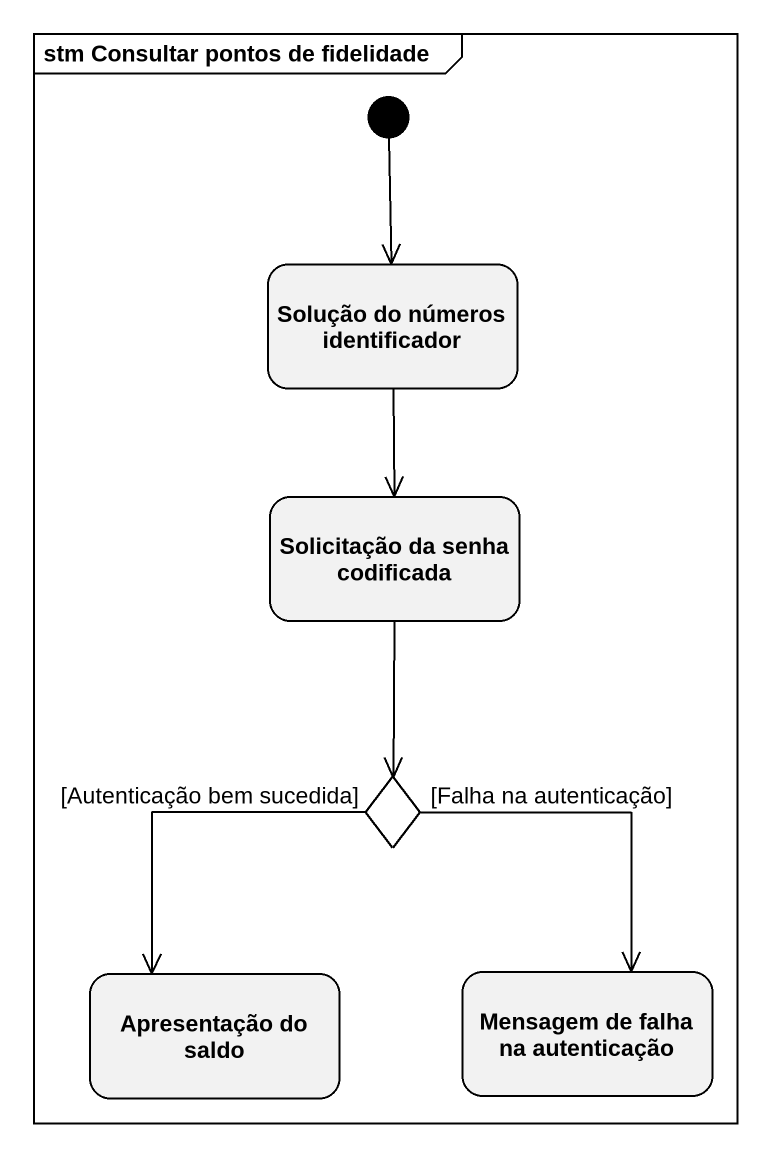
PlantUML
@startuml
mainframe stm Consultar pontos de fidelidade
hide empty description
state "Solução do números identificador" as Solução_do_números
state "Solicitação da senha codificada" as Solicitação_da_senha
state choice1 <<choice>>
state "Apresentação do saldo" as Apresentação_do_saldo
state "Mensagem de falha na autenticação" as Mensagem_de_falha_na
[*] --> Solução_do_números
Solução_do_números --> Solicitação_da_senha
Solicitação_da_senha --> choice1
choice1 --> Apresentação_do_saldo : [Autenticação bem sucedida]
choice1 --> Mensagem_de_falha_na : [Falha na autenticação]
@enduml
